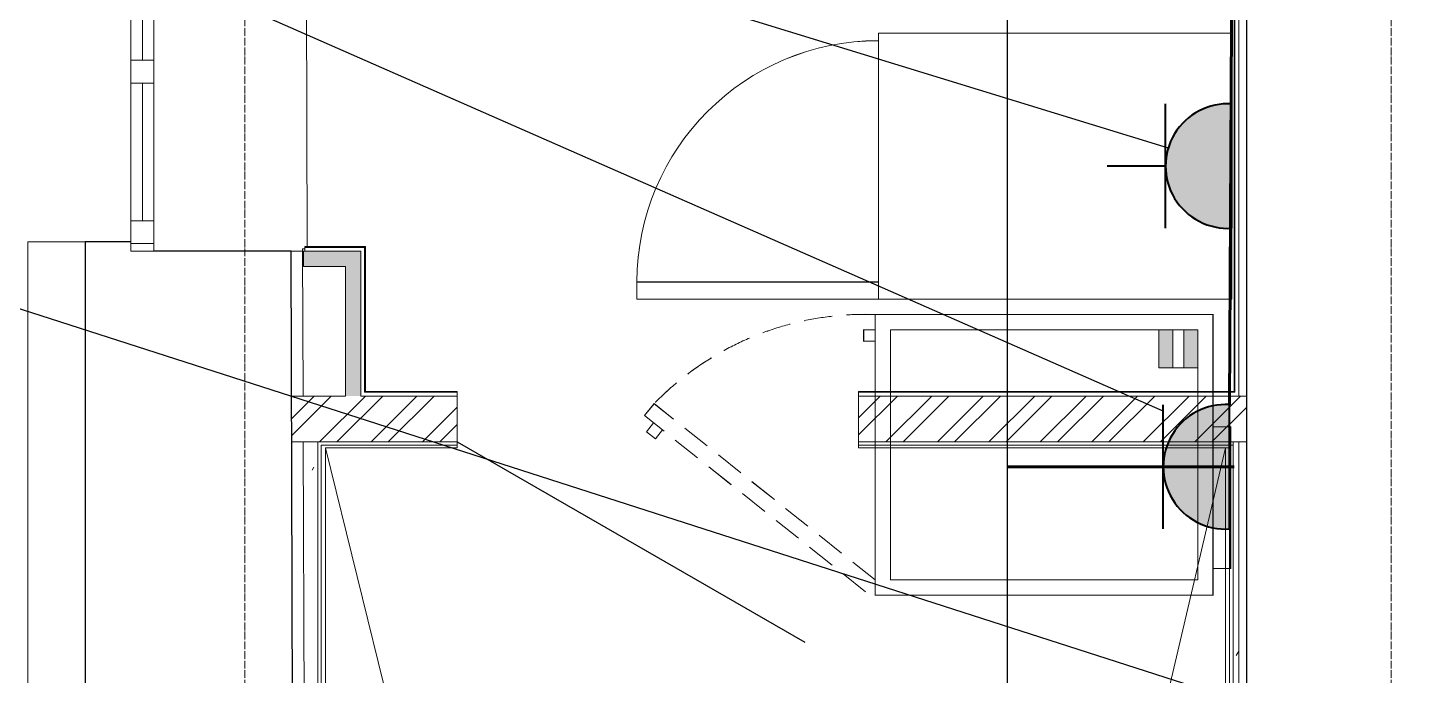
# Model space of a CAD drawing. Header units: millimetres. Extents: x -32 to 417638015, y -35 to 175284279.
# Drawn here: x 214976 to 218610, y 84497 to 86192 of the extents above; entities that cross this region are included whole.
import ezdxf
from ezdxf.enums import TextEntityAlignment as Align

# ---------------------------------------------------------------- set-up
doc = ezdxf.new("R2010")
doc.units = ezdxf.units.MM
doc.linetypes.add('ADSK_Линия сетки', pattern=[25, 20, -2.5, 0, -2.5])
doc.linetypes.add('NASCOSTA', pattern=[0.375, 0.25, -0.125])
for name, color, linetype, lineweight in [('.', 7, 'Continuous', 40), ('_ Окна', 7, 'Continuous', 9), ('_ЭМ_гофра', 5, 'Continuous', 60), ('_ЭМ_ТХ_пищеблок', 7, 'Continuous', 30), ('Атрибут', 7, 'Continuous', 5), ('Двери', 7, 'Continuous', 9), ('Оборудование пищеблок', 250, 'Continuous', 5), ('Окна', 7, 'Continuous', 9), ('Оси', 253, 'Continuous', 9), ('Перекрытие', 7, 'Continuous', 18), ('Пищ_ОБорудование', 7, 'Continuous', 0), ('Примечания', 250, 'Continuous', 30), ('Стены внутренние', 7, 'Continuous', 18), ('Стены наружные', 7, 'Continuous', 18), ('Стены несущие', 7, 'Continuous', 30), ('Стены отделка', 7, 'Continuous', 30), ('Стены штриховка', 7, 'Continuous', 9), ('ШТРИХОВКА', 252, 'Continuous', 15), ('ЭМ', 5, 'Continuous', 40), ('ЭМ_Лоток 1_2', 162, 'Continuous', 30), ('ЭО', 94, 'Continuous', 30)]:
    doc.layers.add(name, color=color, linetype=linetype, lineweight=lineweight)
doc.layers.add('PDF __ЭМ_Надписи', color=7, linetype='Continuous')
doc.layers.add('ЭОМ_Лотки рабочие', color=5, linetype='Continuous')
doc.styles.add('ISOCPEUR', font='isocpeur.ttf', dxfattribs={"width": 0.85, "height": 275})
doc.linetypes.add('Cable in the tray', pattern='A,5,[130,ltypeshp.shx,S=1,R=0,X=0,Y=0],1.5,[130,ltypeshp.shx,S=1.5,R=90,X=0,Y=-1],1,[130,ltypeshp.shx,S=1,R=0,X=0.5,Y=0],5', length=12.5)
pattern_1 = [(0, (557.2, 188.9), (406.4, 101.6), [33.528, -271.272, 33.528, -271.272, -1625.6]), (0, (557.2, 188.9), (406.4, 101.6), [-609.6, 33.528, -576.072, 33.528, -271.272, -711.2]), (0, (557.2, 188.9), (406.4, 101.6), [-1524, 33.528, -169.672, 33.528, -474.472]), (120, (709.6, 239.7), (-291.18818, 301.15272), [33.528, -271.272, 33.528, -271.272, -1625.6]), (120, (709.6, 239.7), (-291.18818, 301.15272), [-609.6, 33.528, -576.072, 33.528, -271.272, -711.2]), (120, (709.6, 239.7), (-291.18818, 301.15272), [-1524, 33.528, -169.672, 33.528, -474.472]), (240, (760.4, 442.9), (-115.21182, -402.75272), [33.528, -271.272, 33.528, -271.272, -1625.6]), (240, (760.4, 442.9), (-115.21182, -402.75272), [-609.6, 33.528, -576.072, 33.528, -271.272, -711.2]), (240, (760.4, 442.9), (-115.21182, -402.75272), [-1524, 33.528, -169.672, 33.528, -474.472])]

# ---------------------------------------------------------------- blocks, each defined once
blk = doc.blocks.new('A$Cf2563dd5')
at = {"layer": 'Оборудование пищеблок', "color": 0}
blk.add_lwpolyline([(0, 697), (925, 697), (925, 0), (0, 0)], close=True, dxfattribs=at)
blk.add_lwpolyline([(925, 0), (1557, 0), (1557, 45), (925, 45)], dxfattribs=at)
blk.add_arc((925, 45), 632, 0, 90, dxfattribs=at)
blk = doc.blocks.new('_ЭМ_ТХ_Пищеблок')
at = {"layer": 'Пищ_ОБорудование'}
h = blk.add_hatch(color=8, dxfattribs=at)
h.paths.add_polyline_path([(54778.9, 35788.1), (54778.9, 35688.1), (54742.5, 35688.1), (54742.5, 35788.1)])
h.paths.add_polyline_path([(54807.8, 35788.1), (54807.8, 35688.1), (54843.9, 35688.1), (54843.9, 35788.1)])
at = {"layer": 'Пищ_ОБорудование', "color": 8, "lineweight": 15, "ltscale": 10, "const_width": 3}
blk.add_lwpolyline([(54883.9, 35093.1), (54883.9, 35828.1), (53999.9, 35828.1), (53999.9, 35093.1)], close=True, dxfattribs=at)
for points in [[(53999.9, 35758.1), (53969.9, 35758.1), (53969.9, 35788.1), (53999.9, 35788.1)], [(54883.9, 35163.1), (54929.9, 35163.1), (54929.9, 35534), (54883.9, 35534)]]:
    blk.add_lwpolyline(points, dxfattribs=at)
at = {"layer": 'Пищ_ОБорудование', "color": 8, "lineweight": 0, "ltscale": 10}
blk.add_lwpolyline([(54843.9, 35133.1), (54843.9, 35788.1), (54039.9, 35788.1), (54039.9, 35133.1)], close=True, dxfattribs=at)
at = {"layer": 'Пищ_ОБорудование', "color": 8}
blk.add_lwpolyline([(54742.5, 35688.1), (54742.5, 35788.1), (54843.9, 35788.1), (54843.9, 35688.1), (54742.5, 35688.1), (54742.5, 35788.1), (54843.9, 35788.1), (54843.9, 35688.1), (54807.8, 35688.1), (54807.8, 35718.4), (54807.8, 35718.4), (54807.8, 35749.2), (54807.8, 35749.2), (54807.8, 35788.1), (54778.9, 35788.1), (54778.9, 35749.2), (54778.9, 35749.2), (54778.9, 35718.4), (54778.9, 35718.4), (54778.9, 35688.1)], dxfattribs=at)
for points in [[(54778.9, 35788.1), (54778.9, 35688.1), (54742.5, 35688.1), (54742.5, 35788.1)], [(54807.8, 35788.1), (54807.8, 35688.1), (54843.9, 35688.1), (54843.9, 35788.1)]]:
    blk.add_lwpolyline(points, close=True, dxfattribs=at)
at = {"layer": 'Пищ_ОБорудование', "color": 8, "lineweight": 0}
blk.add_lwpolyline([(53421.4, 35594.6), (53396.5, 35563.3)], dxfattribs=at)
at = {"layer": 'Пищ_ОБорудование', "color": 8, "linetype": 'NASCOSTA', "lineweight": 0, "ltscale": 300}
for points in [[(53999.9, 35133.1), (53421.4, 35594.6)], [(53974.9, 35101.8), (53396.5, 35563.3)], [(53443.4, 35525.9), (53424.7, 35502.4), (53401.2, 35521.1), (53419.9, 35544.6)]]:
    blk.add_lwpolyline(points, dxfattribs=at)
blk.add_arc((53974, 35059), 769.5, 88.0694, 135.8931, dxfattribs=at)
at = {"layer": 'Примечания', "color": 8, "lineweight": 13, "xscale": -1}
blk.add_blockref('A$Cf2563dd5', (54933.3, 35868.2), dxfattribs=at)
at = {"layer": 'Атрибут', "color": 8, "style": 'ISOCPEUR', "width": 0.85}
blk.add_attdef('№_ПОЗИЦИИ', text='', height=150, rotation=90, dxfattribs=at).set_placement((58331.7, 39155.2), align=Align.MIDDLE_CENTER)
blk = doc.blocks.new('ТХ пищеблок....')
at = {"layer": 'Пищ_ОБорудование'}
h = blk.add_hatch(color=8, dxfattribs=at)
h.paths.add_polyline_path([(2113.6, 20455.9), (2113.6, 20355.9), (2077.2, 20355.9), (2077.2, 20455.9)])
h.paths.add_polyline_path([(2142.5, 20455.9), (2142.5, 20355.9), (2178.6, 20355.9), (2178.6, 20455.9)])
at = {"layer": 'Пищ_ОБорудование', "color": 8, "lineweight": 15, "ltscale": 10, "const_width": 3}
blk.add_lwpolyline([(2218.6, 19760.9), (2218.6, 20495.9), (1334.6, 20495.9), (1334.6, 19760.9)], close=True, dxfattribs=at)
for points in [[(1334.6, 20425.9), (1304.6, 20425.9), (1304.6, 20455.9), (1334.6, 20455.9)], [(2218.6, 19830.9), (2264.6, 19830.9), (2264.6, 20201.8), (2218.6, 20201.8)]]:
    blk.add_lwpolyline(points, dxfattribs=at)
at = {"layer": 'Пищ_ОБорудование', "color": 8, "lineweight": 0, "ltscale": 10}
blk.add_lwpolyline([(2178.6, 19800.9), (2178.6, 20455.9), (1374.6, 20455.9), (1374.6, 19800.9)], close=True, dxfattribs=at)
at = {"layer": 'Пищ_ОБорудование', "color": 8}
blk.add_lwpolyline([(2077.2, 20355.9), (2077.2, 20455.9), (2178.6, 20455.9), (2178.6, 20355.9), (2077.2, 20355.9), (2077.2, 20455.9), (2178.6, 20455.9), (2178.6, 20355.9), (2142.5, 20355.9), (2142.5, 20386.2), (2142.5, 20386.2), (2142.5, 20417.1), (2142.5, 20417.1), (2142.5, 20455.9), (2113.6, 20455.9), (2113.6, 20417.1), (2113.6, 20417.1), (2113.6, 20386.2), (2113.6, 20386.2), (2113.6, 20355.9)], dxfattribs=at)
for points in [[(2113.6, 20455.9), (2113.6, 20355.9), (2077.2, 20355.9), (2077.2, 20455.9)], [(2142.5, 20455.9), (2142.5, 20355.9), (2178.6, 20355.9), (2178.6, 20455.9)]]:
    blk.add_lwpolyline(points, close=True, dxfattribs=at)
at = {"layer": 'Пищ_ОБорудование', "color": 8, "lineweight": 0}
blk.add_lwpolyline([(756.1, 20262.4), (731.2, 20231.2)], dxfattribs=at)
at = {"layer": 'Пищ_ОБорудование', "color": 8, "linetype": 'NASCOSTA', "lineweight": 0, "ltscale": 300}
for points in [[(1334.6, 19800.9), (756.1, 20262.4)], [(1309.6, 19769.6), (731.2, 20231.2)], [(778.1, 20193.7), (759.4, 20170.3), (735.9, 20189), (754.6, 20212.4)]]:
    blk.add_lwpolyline(points, dxfattribs=at)
blk.add_arc((1308.7, 19726.9), 769.5, 88.0694, 135.8931, dxfattribs=at)
at = {"layer": 'Примечания', "color": 8, "lineweight": 13, "xscale": -1}
blk.add_blockref('A$Cf2563dd5', (2268, 20536.1), dxfattribs=at)
blk = doc.blocks.new('1 этаж')
at = {"layer": 'Стены внутренние'}
for points in [[(46698.925, 33987.714), (46710.693, 33987.714), (46710.693, 34027.714), (46560.693, 34027.714), (46560.693, 33987.714), (46670.693, 33987.714)], [(46698.925, 33648.455), (46710.693, 33648.455), (46710.693, 33987.714), (46670.693, 33987.714), (46670.693, 33648.455)]]:
    blk.add_hatch(color=8, dxfattribs=at).paths.add_polyline_path(points)
at = {"layer": 'Стены внутренние', "lineweight": 9}
h = blk.add_hatch(dxfattribs=at)
h.set_pattern_fill('FP_12', color=8, style=0, pattern_type=2)
h.set_pattern_definition(pattern_1)
h.paths.add_polyline_path([(46583.265, 31778.833), (46598.265, 31778.833), (46598.265, 33478.924), (46583.265, 33478.924), (46583.265, 32549.904)])
h.paths.add_polyline_path([(46583.265, 27748.072), (46598.265, 27748.072), (46598.265, 29988.833), (46583.265, 29988.833)])
h.paths.add_polyline_path([(46598.265, 25998.924), (46583.265, 26038.964), (46583.265, 25998.924)])
h = blk.add_hatch(dxfattribs=at)
h.set_pattern_fill('FP_12', color=8, style=0, pattern_type=2)
h.set_pattern_definition(pattern_1)
h.paths.add_polyline_path([(49008.085, 25984.802), (49008.085, 26451.22), (48993.085, 26451.22), (48993.085, 25984.802), (49007.87, 25984.802)])
h.paths.add_polyline_path([(49008.085, 27501.22), (49008.085, 30093.902), (48993.085, 30093.902), (48993.085, 27501.22)])
h.paths.add_polyline_path([(49008.085, 31143.902), (49008.085, 33498.455), (48993.085, 33498.455), (48993.085, 31143.902)])
at = {"layer": 'Стены штриховка'}
h = blk.add_hatch(dxfattribs=at)
h.set_pattern_fill('ANSI32', color=8, scale=10)
h.set_pattern_definition([(45, (-31496.66, 188.9), (-67.35192, 67.35192), []), (45, (-31451.76, 188.9), (-67.35192, 67.35192), [])])
h.paths.add_polyline_path([(46963.085, 33648.455), (46710.693, 33648.455), (46529.575, 33648.455), (46529.885, 33528.455), (46963.085, 33528.455)])
h.paths.add_polyline_path([(49028.085, 33648.455), (48013.085, 33648.455), (48013.085, 33528.455), (49028.085, 33528.455)])
at = {"layer": '_ Окна', "color": 8}
for p, q in [((46139.055, 34527.714), (46139.055, 35317.714)), ((46139.055, 34107.714), (46139.055, 34467.714)), ((46169.055, 34047.714), (46109.055, 34047.714))]:
    blk.add_line(p, q, dxfattribs=at)
at = {"layer": '_ Окна', "color": 8, "lineweight": 18}
for p, q in [((46109.055, 34527.714), (46169.055, 34527.714)), ((46109.055, 34467.714), (46109.055, 34527.714)), ((46169.055, 34527.714), (46169.055, 34467.714)), ((46169.055, 34467.714), (46109.055, 34467.714)), ((46109.055, 34107.714), (46169.055, 34107.714)), ((46109.055, 34027.714), (46109.055, 34107.714)), ((46169.055, 34107.714), (46169.055, 34027.714)), ((46169.055, 34027.714), (46109.055, 34027.714))]:
    blk.add_line(p, q, dxfattribs=at)
at = {"layer": 'Двери', "color": 8, "lineweight": 30}
blk.add_line((46963.085, 33528.455), (47872.412, 33003.455), dxfattribs=at)
at = {"layer": 'Окна', "color": 8}
for p, q in [((46109.055, 34527.714), (46109.055, 35317.714)), ((46169.055, 35317.714), (46169.055, 34527.714)), ((46109.055, 34527.714), (46109.055, 34467.714)), ((46169.055, 34467.714), (46169.055, 34527.714)), ((46109.055, 34107.714), (46109.055, 34467.714)), ((46169.055, 34467.714), (46169.055, 34107.714)), ((46109.055, 34107.714), (46109.055, 34027.714)), ((46169.055, 34027.714), (46169.055, 34107.714)), ((46109.055, 34027.714), (46169.055, 34027.714))]:
    blk.add_line(p, q, dxfattribs=at)
at = {"layer": 'Оси', "color": 8, "linetype": 'ADSK_Линия сетки'}
for p, q in [((46406.766, -4162.595), (46406.766, 44411.9)), ((49406.766, -4162.595), (49406.766, 44411.9))]:
    blk.add_line(p, q, dxfattribs=at)
at = {"layer": 'Перекрытие', "color": 8}
for p, q in [((46558.401, 34027.714), (46560.693, 34027.714)), ((46618.265, 33512.555), (47748.085, 28917.706)), ((47898.085, 28917.706), (48973.085, 33512.555))]:
    blk.add_line(p, q, dxfattribs=at)
at = {"layer": 'Стены внутренние', "color": 8}
for p, q in [((46528.398, 34028.714), (46528.401, 34027.714)), ((46558.383, 34033.696), (46558.401, 34027.714))]:
    blk.add_line(p, q, dxfattribs=at)
at = {"layer": 'Стены наружные', "color": 8}
for p, q in [((46564.895, 35805.795), (46570.364, 34039.714)), ((46564.382, 34033.714), (46558.383, 34033.696))]:
    blk.add_line(p, q, dxfattribs=at)
at = {"layer": 'Стены несущие', "color": 8}
for p, q in [((49028.085, 35551.902), (49028.085, 31143.902)), ((46109.055, 34052.714), (45989.055, 34052.714)), ((45989.055, 34052.714), (45989.055, 31889.195)), ((46528.401, 34027.714), (46169.055, 34027.714)), ((46534.931, 31919.195), (46528.401, 34027.714))]:
    blk.add_line(p, q, dxfattribs=at)
at = {"layer": 'Стены отделка', "color": 8, "lineweight": 9}
for p, q in [((48996.085, 35551.902), (48996.085, 33660.455)), ((45989.055, 34052.714), (45839.055, 34052.714)), ((46558.401, 34027.714), (46528.401, 34027.714)), ((46559.576, 33648.455), (46558.401, 34027.714)), ((46560.693, 34027.714), (46560.693, 33987.714)), ((46560.693, 34027.714), (46710.693, 34027.714)), ((46720.693, 34039.714), (46564.382, 34039.714)), ((46564.382, 34039.714), (46564.382, 34027.714)), ((46710.693, 33648.455), (46710.693, 34027.714)), ((46722.693, 33660.455), (46722.693, 34037.714)), ((46560.693, 33987.714), (46670.693, 33987.714)), ((46670.693, 33987.714), (46670.693, 33648.455)), ((46670.693, 33648.455), (46529.575, 33648.455)), ((46716.693, 33648.455), (46710.693, 33648.455)), ((46963.085, 33660.455), (46722.693, 33660.455)), ((46963.085, 33512.555), (46963.085, 33660.455)), ((48013.085, 33660.455), (48013.085, 33512.555)), ((48996.085, 33660.455), (48013.085, 33660.455)), ((46564.931, 31919.195), (46559.947, 33528.455)), ((46618.265, 25958.072), (46618.265, 33512.555)), ((46618.265, 33512.555), (46963.085, 33512.555)), ((48013.085, 33512.555), (48984.085, 33512.555)), ((48973.085, 33512.555), (48973.085, 31143.902)), ((49008.085, 31143.902), (49008.085, 33528.455))]:
    blk.add_line(p, q, dxfattribs=at)
at = {"layer": 'Стены штриховка', "color": 8}
for p, q in [((48998.085, 35551.902), (48998.085, 33658.455)), ((49008.085, 35551.902), (49008.085, 33648.455)), ((45839.055, 34052.714), (45839.055, 31889.195)), ((46722.693, 34037.714), (46564.382, 34037.714)), ((46720.693, 33658.455), (46720.693, 34039.714)), ((46722.693, 34039.714), (46720.693, 34039.714)), ((46722.693, 34037.714), (46722.693, 34039.714)), ((46963.085, 33648.455), (46716.693, 33648.455)), ((46963.085, 33658.455), (46720.693, 33658.455)), ((48998.085, 33658.455), (48013.085, 33658.455)), ((49028.085, 33648.455), (48013.085, 33648.455)), ((46529.885, 33528.455), (46963.085, 33528.455)), ((46598.265, 31919.195), (46598.265, 33528.455)), ((46607.265, 31919.195), (46607.265, 33519.455)), ((46607.265, 33519.455), (46963.085, 33519.455)), ((48013.085, 33528.455), (49028.085, 33528.455)), ((48013.085, 33519.455), (48993.085, 33519.455)), ((48984.085, 33512.555), (48984.085, 31143.902)), ((48993.085, 33528.455), (48993.085, 31143.902))]:
    blk.add_line(p, q, dxfattribs=at)
at = {"layer": 'ЭОМ_Лотки рабочие'}
blk.add_blockref('ТХ пищеблок....', (46722.058, 13366.044), dxfattribs=at)
blk = doc.blocks.new('Розетка IP54')
at = {"layer": '.'}
h = blk.add_hatch(color=5, dxfattribs=at)
h.dxf.hatch_style = 1
h.paths.add_polyline_path([(551667.1, -101006.5), (551667.1, -101180), (551829.8, -101180, 0.433155)])
h.paths.add_polyline_path([(551667.1, -101006.5, 0.433155), (551504.3, -101180), (551667.1, -101180)])
at = {"layer": 'ЭМ', "color": 5}
for p, q in [((551667.1, -101006.5), (551667.1, -100854.1)), ((551504.3, -101006.5), (551829.8, -101006.5)), ((551504.3, -101180), (551829.8, -101180))]:
    blk.add_line(p, q, dxfattribs=at)
blk.add_arc((551667.1, -101169.6), 163.1, 356.3196, 183.6804, dxfattribs=at)

msp = doc.modelspace()

# ---------------------------------------------------------------- linework, layer by layer
msp.add_lwpolyline([(212712.2, 87491.3), (217961.1, 85877.8)])
at = {"layer": '_ЭМ_гофра', "linetype": 'ByBlock'}
for points in [[(218121.5, 85205.1), (218127.5, 86365.8)], [(218133.5, 85042.4), (217538.2, 85042.4)]]:
    msp.add_lwpolyline(points, dxfattribs=at)
at = {"layer": 'PDF __ЭМ_Надписи', "lineweight": 25}
for points in [[(217948, 85188.4), (212712.2, 87491.3), (209609.2, 87491.3)], [(221043.5, 83495), (213051, 86068.9), (209609.3, 86068.9)]]:
    msp.add_lwpolyline(points, dxfattribs=at)
at = {"layer": 'ЭМ_Лоток 1_2', "linetype": 'Cable in the tray', "ltscale": 50}
msp.add_lwpolyline([(217539.4, 87918.6), (217538.2, 79542.8)], dxfattribs=at)

# ---------------------------------------------------------------- block references
at = {"layer": '_ЭМ_ТХ_пищеблок', "lineweight": 50}
msp.add_blockref('_ЭМ_ТХ_Пищеблок', (163194.2, 49613.2), dxfattribs=at)
at = {"layer": 'ШТРИХОВКА'}
msp.add_blockref('1 этаж', (169137.4, 51579.3), dxfattribs=at)
at = {"layer": 'ЭО', "rotation": 90}
for p in [(116947.4, -465837.1), (116941.5, -466624.7)]:
    msp.add_blockref('Розетка IP54', p, dxfattribs=at)

doc.saveas('drawing.dxf')
